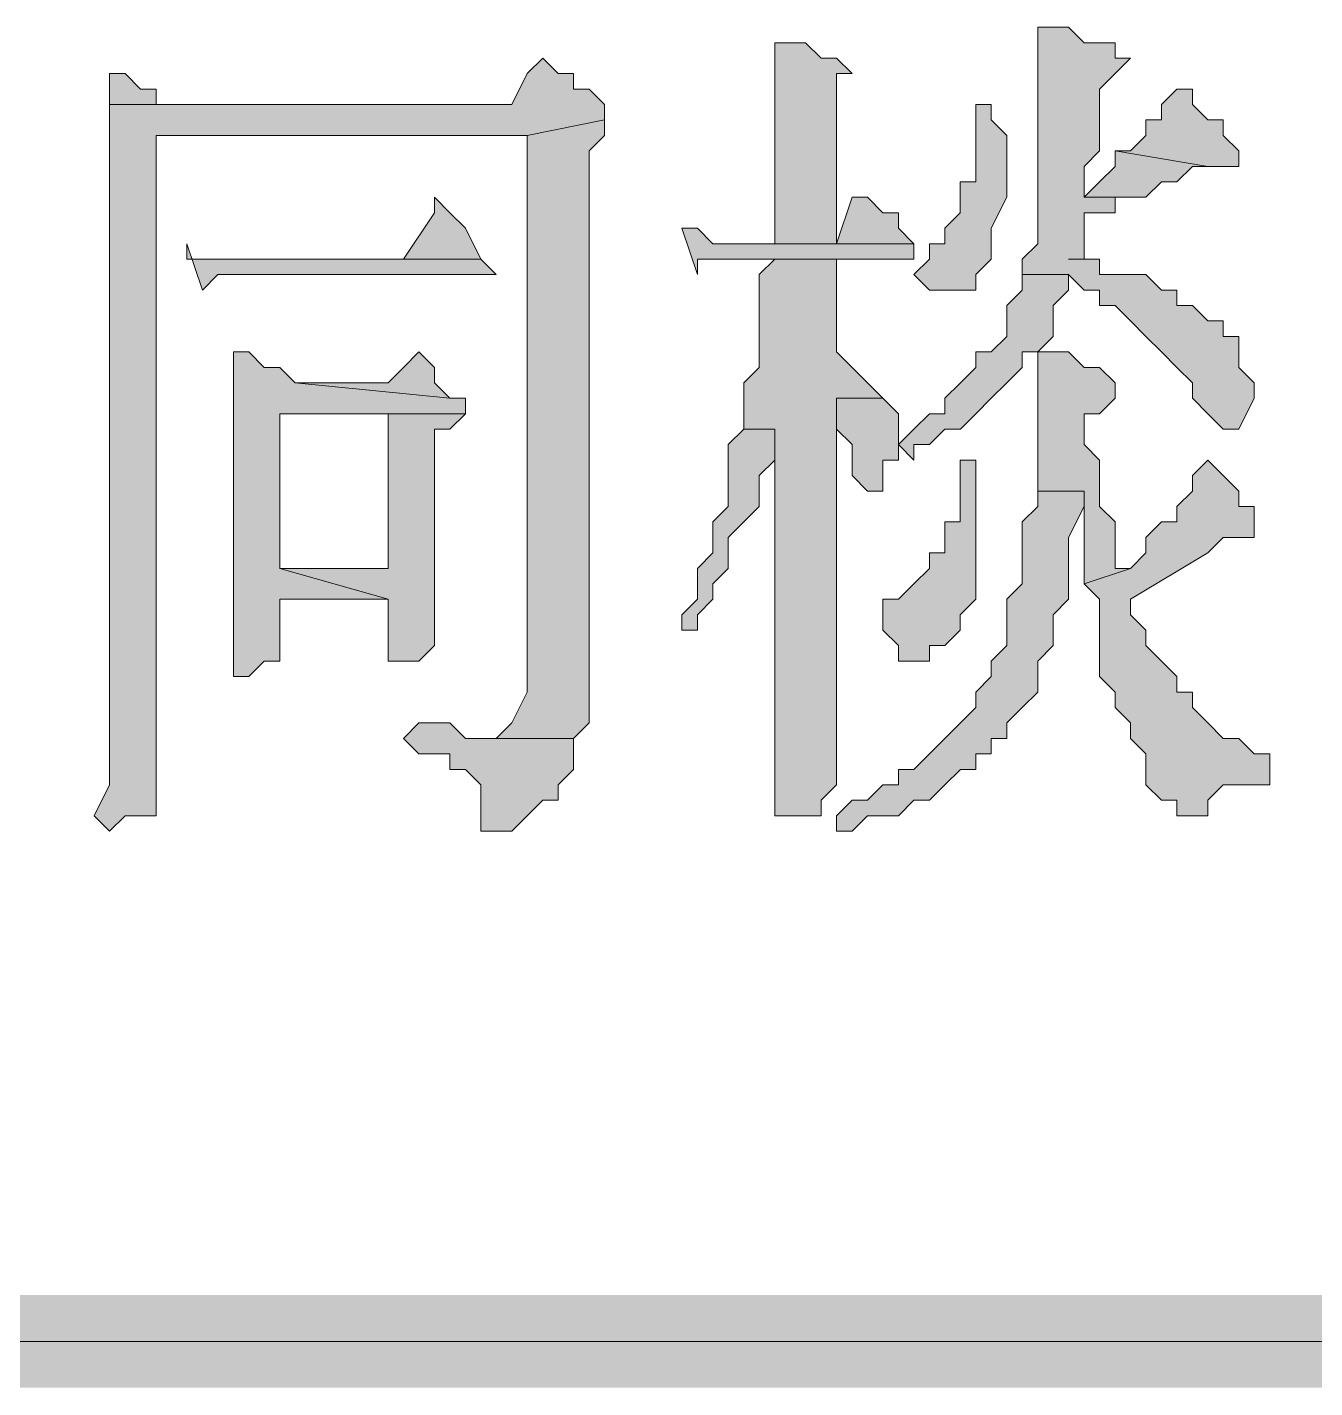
# Model space of a CAD drawing. Header units: millimetres. Extents: x 6 to 291, y 4 to 206.
# Drawn here: x 104.634 to 108.158, y 8.636 to 12.361 of the extents above; entities that cross this region are included whole.
import ezdxf

# ---------------------------------------------------------------- set-up
doc = ezdxf.new("R2010")
doc.units = ezdxf.units.MM
doc.layers.add('C00-00-00', color=7, linetype='Continuous')

msp = doc.modelspace()

# ---------------------------------------------------------------- hatches: boundary and pattern name
at = {"layer": 'C00-00-00'}
h = msp.add_hatch(color=256, dxfattribs=at)
h.dxf.hatch_style = 2
h.paths.add_polyline_path([(107.39967, 12.361342), (107.39967, 11.938008), (107.39967, 11.895675), (107.39967, 11.768675), (107.357337, 11.726342), (107.357337, 11.684008), (107.484337, 11.684008), (107.52667, 11.641675), (107.569003, 11.641675), (107.569003, 11.599342), (107.611337, 11.599342), (107.65367, 11.557008), (107.696003, 11.514675), (107.738337, 11.472342), (107.78067, 11.430008), (107.823003, 11.387675), (107.823003, 11.345342), (107.865337, 11.303008), (107.90767, 11.260675), (107.950003, 11.260675), (107.992337, 11.345342), (107.992337, 11.387675), (107.950003, 11.430008), (107.950003, 11.472342), (107.950003, 11.514675), (107.90767, 11.514675), (107.90767, 11.557008), (107.865337, 11.557008), (107.823003, 11.599342), (107.78067, 11.599342), (107.78067, 11.641675), (107.738337, 11.641675), (107.696003, 11.684008), (107.65367, 11.684008), (107.611337, 11.684008), (107.569003, 11.684008), (107.569003, 11.726342), (107.484337, 11.726342), (107.52667, 11.726342), (107.52667, 11.768675), (107.52667, 11.853342), (107.569003, 11.853342), (107.611337, 11.853342), (107.611337, 11.895675), (107.65367, 11.895675), (107.696003, 11.895675), (107.52667, 11.895675), (107.52667, 11.938008), (107.52667, 11.980342), (107.569003, 12.022675), (107.569003, 12.192008), (107.611337, 12.234342), (107.65367, 12.276675), (107.611337, 12.276675), (107.611337, 12.319008), (107.52667, 12.319008), (107.484337, 12.361342), (107.442003, 12.361342)])
h = msp.add_hatch(color=256, dxfattribs=at)
h.dxf.hatch_style = 2
h.paths.add_polyline_path([(107.39967, 12.361342), (107.39967, 11.938008), (107.39967, 11.895675), (107.39967, 11.768675), (107.357337, 11.726342), (107.357337, 11.684008), (107.484337, 11.684008), (107.52667, 11.641675), (107.569003, 11.641675), (107.569003, 11.599342), (107.611337, 11.599342), (107.65367, 11.557008), (107.696003, 11.514675), (107.738337, 11.472342), (107.78067, 11.430008), (107.823003, 11.387675), (107.823003, 11.345342), (107.865337, 11.303008), (107.90767, 11.260675), (107.950003, 11.260675), (107.992337, 11.345342), (107.992337, 11.387675), (107.950003, 11.430008), (107.950003, 11.472342), (107.950003, 11.514675), (107.90767, 11.514675), (107.90767, 11.557008), (107.865337, 11.557008), (107.823003, 11.599342), (107.78067, 11.599342), (107.78067, 11.641675), (107.738337, 11.641675), (107.696003, 11.684008), (107.65367, 11.684008), (107.611337, 11.684008), (107.569003, 11.684008), (107.569003, 11.726342), (107.484337, 11.726342), (107.52667, 11.726342), (107.52667, 11.768675), (107.52667, 11.853342), (107.569003, 11.853342), (107.611337, 11.853342), (107.611337, 11.895675), (107.65367, 11.895675), (107.696003, 11.895675), (107.52667, 11.895675), (107.52667, 11.938008), (107.52667, 11.980342), (107.569003, 12.022675), (107.569003, 12.192008), (107.611337, 12.234342), (107.65367, 12.276675), (107.611337, 12.276675), (107.611337, 12.319008), (107.52667, 12.319008), (107.484337, 12.361342), (107.442003, 12.361342)])
h = msp.add_hatch(color=256, dxfattribs=at)
h.dxf.hatch_style = 2
h.paths.add_polyline_path([(106.680003, 12.318999), (106.680003, 11.768666), (106.553003, 11.768666), (106.849337, 11.768666), (106.849337, 12.191999), (106.849337, 12.234333), (106.89167, 12.234333), (106.849337, 12.276666), (106.807003, 12.276666), (106.76467, 12.318999)])
h = msp.add_hatch(color=256, dxfattribs=at)
h.dxf.hatch_style = 2
h.paths.add_polyline_path([(106.680003, 12.318999), (106.680003, 11.768666), (106.553003, 11.768666), (106.849337, 11.768666), (106.849337, 12.191999), (106.849337, 12.234333), (106.89167, 12.234333), (106.849337, 12.276666), (106.807003, 12.276666), (106.76467, 12.318999)])
h = msp.add_hatch(color=256, dxfattribs=at)
h.dxf.hatch_style = 2
h.paths.add_polyline_path([(106.044997, 12.276673), (106.002663, 12.23434), (105.96033, 12.149673), (104.859663, 12.149673), (104.859663, 12.10734), (104.859663, 10.287006), (104.81733, 10.20234), (104.859663, 10.160006), (104.901997, 10.20234), (104.94433, 10.20234), (104.986663, 10.20234), (104.986663, 10.244673), (104.986663, 10.287006), (104.986663, 12.065006), (106.002663, 12.065006), (106.21433, 12.10734), (106.21433, 12.149673), (106.171997, 12.192006), (106.129663, 12.192006), (106.129663, 12.23434), (106.08733, 12.23434)])
h = msp.add_hatch(color=256, dxfattribs=at)
h.dxf.hatch_style = 2
h.paths.add_polyline_path([(106.044997, 12.276673), (106.002663, 12.23434), (105.96033, 12.149673), (104.859663, 12.149673), (104.859663, 12.10734), (104.859663, 10.287006), (104.81733, 10.20234), (104.859663, 10.160006), (104.901997, 10.20234), (104.94433, 10.20234), (104.986663, 10.20234), (104.986663, 10.244673), (104.986663, 10.287006), (104.986663, 12.065006), (106.002663, 12.065006), (106.21433, 12.10734), (106.21433, 12.149673), (106.171997, 12.192006), (106.129663, 12.192006), (106.129663, 12.23434), (106.08733, 12.23434)])
h = msp.add_hatch(color=256, dxfattribs=at)
h.dxf.hatch_style = 2
h.paths.add_polyline_path([(104.859669, 12.234331), (104.859669, 12.149664), (105.029002, 12.149664), (104.986669, 12.149664), (104.986669, 12.191997), (104.944335, 12.191997), (104.902002, 12.234331)])
h = msp.add_hatch(color=256, dxfattribs=at)
h.dxf.hatch_style = 2
h.paths.add_polyline_path([(104.859669, 12.234331), (104.859669, 12.149664), (105.029002, 12.149664), (104.986669, 12.149664), (104.986669, 12.191997), (104.944335, 12.191997), (104.902002, 12.234331)])
h = msp.add_hatch(color=256, dxfattribs=at)
h.dxf.hatch_style = 2
h.paths.add_polyline_path([(107.780663, 12.192004), (107.738329, 12.149671), (107.738329, 12.107338), (107.695996, 12.107338), (107.695996, 12.065004), (107.653663, 12.022671), (107.611329, 12.022671), (107.865329, 11.980338), (107.949996, 11.980338), (107.949996, 12.022671), (107.907663, 12.065004), (107.907663, 12.107338), (107.865329, 12.107338), (107.822996, 12.149671), (107.822996, 12.192004)])
h = msp.add_hatch(color=256, dxfattribs=at)
h.dxf.hatch_style = 2
h.paths.add_polyline_path([(107.780663, 12.192004), (107.738329, 12.149671), (107.738329, 12.107338), (107.695996, 12.107338), (107.695996, 12.065004), (107.653663, 12.022671), (107.611329, 12.022671), (107.865329, 11.980338), (107.949996, 11.980338), (107.949996, 12.022671), (107.907663, 12.065004), (107.907663, 12.107338), (107.865329, 12.107338), (107.822996, 12.149671), (107.822996, 12.192004)])
h = msp.add_hatch(color=256, dxfattribs=at)
h.dxf.hatch_style = 2
h.paths.add_polyline_path([(107.272667, 12.149662), (107.230334, 12.149662), (107.230334, 12.107329), (107.230334, 12.064995), (107.230334, 11.937995), (107.188001, 11.937995), (107.188001, 11.895662), (107.188001, 11.853329), (107.145667, 11.810995), (107.145667, 11.768662), (107.103334, 11.768662), (107.103334, 11.726329), (107.061001, 11.683995), (107.103334, 11.641662), (107.188001, 11.641662), (107.230334, 11.641662), (107.230334, 11.683995), (107.272667, 11.726329), (107.272667, 11.768662), (107.272667, 11.810995), (107.315001, 11.895662), (107.315001, 12.064995), (107.272667, 12.107329)])
h = msp.add_hatch(color=256, dxfattribs=at)
h.dxf.hatch_style = 2
h.paths.add_polyline_path([(107.272667, 12.149662), (107.230334, 12.149662), (107.230334, 12.107329), (107.230334, 12.064995), (107.230334, 11.937995), (107.188001, 11.937995), (107.188001, 11.895662), (107.188001, 11.853329), (107.145667, 11.810995), (107.145667, 11.768662), (107.103334, 11.768662), (107.103334, 11.726329), (107.061001, 11.683995), (107.103334, 11.641662), (107.188001, 11.641662), (107.230334, 11.641662), (107.230334, 11.683995), (107.272667, 11.726329), (107.272667, 11.768662), (107.272667, 11.810995), (107.315001, 11.895662), (107.315001, 12.064995), (107.272667, 12.107329)])
h = msp.add_hatch(color=256, dxfattribs=at)
h.dxf.hatch_style = 2
h.paths.add_polyline_path([(106.214334, 12.107336), (106.002667, 12.065002), (106.002667, 10.541002), (105.960334, 10.456336), (105.918001, 10.414002), (105.875667, 10.414002), (106.129667, 10.414002), (106.172001, 10.456336), (106.172001, 12.022669), (106.214334, 12.065002)])
h = msp.add_hatch(color=256, dxfattribs=at)
h.dxf.hatch_style = 2
h.paths.add_polyline_path([(106.214334, 12.107336), (106.002667, 12.065002), (106.002667, 10.541002), (105.960334, 10.456336), (105.918001, 10.414002), (105.875667, 10.414002), (106.129667, 10.414002), (106.172001, 10.456336), (106.172001, 12.022669), (106.214334, 12.065002)])
h = msp.add_hatch(color=256, dxfattribs=at)
h.dxf.hatch_style = 2
h.paths.add_polyline_path([(107.611334, 12.022667), (107.611334, 11.980334), (107.569, 11.938001), (107.526667, 11.895667), (107.696, 11.895667), (107.738334, 11.938001), (107.780667, 11.938001), (107.823, 11.980334), (107.865334, 11.980334)])
h = msp.add_hatch(color=256, dxfattribs=at)
h.dxf.hatch_style = 2
h.paths.add_polyline_path([(107.611334, 12.022667), (107.611334, 11.980334), (107.569, 11.938001), (107.526667, 11.895667), (107.696, 11.895667), (107.738334, 11.938001), (107.780667, 11.938001), (107.823, 11.980334), (107.865334, 11.980334)])
h = msp.add_hatch(color=256, dxfattribs=at)
h.dxf.hatch_style = 2
h.paths.add_polyline_path([(105.748665, 11.895672), (105.748665, 11.853339), (105.663998, 11.726339), (105.155998, 11.726339), (105.875665, 11.726339), (105.833331, 11.811006), (105.790998, 11.853339)])
h = msp.add_hatch(color=256, dxfattribs=at)
h.dxf.hatch_style = 2
h.paths.add_polyline_path([(105.748665, 11.895672), (105.748665, 11.853339), (105.663998, 11.726339), (105.155998, 11.726339), (105.875665, 11.726339), (105.833331, 11.811006), (105.790998, 11.853339)])
h = msp.add_hatch(color=256, dxfattribs=at)
h.dxf.hatch_style = 2
h.paths.add_polyline_path([(106.934001, 11.895672), (106.891668, 11.895672), (106.849334, 11.768672), (107.061001, 11.768672), (107.018668, 11.811006), (107.018668, 11.853339), (106.976334, 11.853339)])
h = msp.add_hatch(color=256, dxfattribs=at)
h.dxf.hatch_style = 2
h.paths.add_polyline_path([(106.934001, 11.895672), (106.891668, 11.895672), (106.849334, 11.768672), (107.061001, 11.768672), (107.018668, 11.811006), (107.018668, 11.853339), (106.976334, 11.853339)])
h = msp.add_hatch(color=256, dxfattribs=at)
h.dxf.hatch_style = 2
h.paths.add_polyline_path([(106.425997, 11.811004), (106.468331, 11.684004), (106.468331, 11.726337), (106.510664, 11.726337), (107.060997, 11.726337), (107.060997, 11.76867), (106.849331, 11.76867), (106.510664, 11.76867), (106.468331, 11.811004)])
h = msp.add_hatch(color=256, dxfattribs=at)
h.dxf.hatch_style = 2
h.paths.add_polyline_path([(106.425997, 11.811004), (106.468331, 11.684004), (106.468331, 11.726337), (106.510664, 11.726337), (107.060997, 11.726337), (107.060997, 11.76867), (106.849331, 11.76867), (106.510664, 11.76867), (106.468331, 11.811004)])
h = msp.add_hatch(color=256, dxfattribs=at)
h.dxf.hatch_style = 2
h.paths.add_polyline_path([(105.071332, 11.768661), (105.113665, 11.641661), (105.155999, 11.683995), (105.917999, 11.683995), (105.875665, 11.726328), (105.155999, 11.726328), (105.071332, 11.726328)])
h = msp.add_hatch(color=256, dxfattribs=at)
h.dxf.hatch_style = 2
h.paths.add_polyline_path([(105.071332, 11.768661), (105.113665, 11.641661), (105.155999, 11.683995), (105.917999, 11.683995), (105.875665, 11.726328), (105.155999, 11.726328), (105.071332, 11.726328)])
h = msp.add_hatch(color=256, dxfattribs=at)
h.dxf.hatch_style = 2
h.paths.add_polyline_path([(106.849332, 11.726335), (106.679999, 11.726335), (106.637666, 11.684002), (106.637666, 11.599335), (106.637666, 11.514669), (106.637666, 11.430002), (106.595332, 11.387669), (106.595332, 11.345335), (106.595332, 11.303002), (106.595332, 11.260669), (106.679999, 11.260669), (106.679999, 10.202335), (106.722332, 10.202335), (106.764666, 10.202335), (106.806999, 10.202335), (106.806999, 10.244669), (106.849332, 10.287002), (106.849332, 11.345335), (106.976332, 11.345335), (106.933999, 11.387669), (106.891666, 11.430002), (106.849332, 11.472335)])
h = msp.add_hatch(color=256, dxfattribs=at)
h.dxf.hatch_style = 2
h.paths.add_polyline_path([(106.849332, 11.726335), (106.679999, 11.726335), (106.637666, 11.684002), (106.637666, 11.599335), (106.637666, 11.514669), (106.637666, 11.430002), (106.595332, 11.387669), (106.595332, 11.345335), (106.595332, 11.303002), (106.595332, 11.260669), (106.679999, 11.260669), (106.679999, 10.202335), (106.722332, 10.202335), (106.764666, 10.202335), (106.806999, 10.202335), (106.806999, 10.244669), (106.849332, 10.287002), (106.849332, 11.345335), (106.976332, 11.345335), (106.933999, 11.387669), (106.891666, 11.430002), (106.849332, 11.472335)])
h = msp.add_hatch(color=256, dxfattribs=at)
h.dxf.hatch_style = 2
h.paths.add_polyline_path([(107.357336, 11.684009), (107.357336, 11.641675), (107.315003, 11.599342), (107.315003, 11.557009), (107.315003, 11.514675), (107.272669, 11.472342), (107.230336, 11.472342), (107.230336, 11.430009), (107.188003, 11.387675), (107.145669, 11.345342), (107.145669, 11.303009), (107.103336, 11.303009), (107.061003, 11.260675), (107.018669, 11.218342), (107.061003, 11.176009), (107.061003, 11.218342), (107.103336, 11.218342), (107.145669, 11.260675), (107.188003, 11.260675), (107.230336, 11.303009), (107.272669, 11.345342), (107.315003, 11.387675), (107.357336, 11.430009), (107.357336, 11.472342), (107.399669, 11.472342), (107.442003, 11.514675), (107.442003, 11.557009), (107.442003, 11.599342), (107.484336, 11.641675), (107.484336, 11.684009)])
h = msp.add_hatch(color=256, dxfattribs=at)
h.dxf.hatch_style = 2
h.paths.add_polyline_path([(107.357336, 11.684009), (107.357336, 11.641675), (107.315003, 11.599342), (107.315003, 11.557009), (107.315003, 11.514675), (107.272669, 11.472342), (107.230336, 11.472342), (107.230336, 11.430009), (107.188003, 11.387675), (107.145669, 11.345342), (107.145669, 11.303009), (107.103336, 11.303009), (107.061003, 11.260675), (107.018669, 11.218342), (107.061003, 11.176009), (107.061003, 11.218342), (107.103336, 11.218342), (107.145669, 11.260675), (107.188003, 11.260675), (107.230336, 11.303009), (107.272669, 11.345342), (107.315003, 11.387675), (107.357336, 11.430009), (107.357336, 11.472342), (107.399669, 11.472342), (107.442003, 11.514675), (107.442003, 11.557009), (107.442003, 11.599342), (107.484336, 11.641675), (107.484336, 11.684009)])
h = msp.add_hatch(color=256, dxfattribs=at)
h.dxf.hatch_style = 2
h.paths.add_polyline_path([(105.198335, 11.472329), (105.198335, 10.583329), (105.240668, 10.583329), (105.283002, 10.625663), (105.325335, 10.625663), (105.325335, 10.667996), (105.325335, 10.794996), (105.621668, 10.794996), (105.325335, 10.879663), (105.325335, 11.302996), (105.621668, 11.302996), (105.833335, 11.302996), (105.833335, 11.345329), (105.791002, 11.345329), (105.367668, 11.387663), (105.325335, 11.429996), (105.283002, 11.429996), (105.240668, 11.472329)])
h = msp.add_hatch(color=256, dxfattribs=at)
h.dxf.hatch_style = 2
h.paths.add_polyline_path([(105.198335, 11.472329), (105.198335, 10.583329), (105.240668, 10.583329), (105.283002, 10.625663), (105.325335, 10.625663), (105.325335, 10.667996), (105.325335, 10.794996), (105.621668, 10.794996), (105.325335, 10.879663), (105.325335, 11.302996), (105.621668, 11.302996), (105.833335, 11.302996), (105.833335, 11.345329), (105.791002, 11.345329), (105.367668, 11.387663), (105.325335, 11.429996), (105.283002, 11.429996), (105.240668, 11.472329)])
h = msp.add_hatch(color=256, dxfattribs=at)
h.dxf.hatch_style = 2
h.paths.add_polyline_path([(105.70633, 11.472329), (105.663997, 11.429996), (105.621664, 11.387663), (105.367664, 11.387663), (105.790997, 11.345329), (105.748664, 11.387663), (105.748664, 11.429996)])
h = msp.add_hatch(color=256, dxfattribs=at)
h.dxf.hatch_style = 2
h.paths.add_polyline_path([(105.70633, 11.472329), (105.663997, 11.429996), (105.621664, 11.387663), (105.367664, 11.387663), (105.790997, 11.345329), (105.748664, 11.387663), (105.748664, 11.429996)])
h = msp.add_hatch(color=256, dxfattribs=at)
h.dxf.hatch_style = 2
h.paths.add_polyline_path([(107.39967, 11.472329), (107.39967, 11.302996), (107.39967, 11.260663), (107.39967, 11.091329), (107.52667, 11.091329), (107.52667, 11.006663), (107.52667, 10.921996), (107.52667, 10.837329), (107.65367, 10.879663), (107.611337, 10.879663), (107.611337, 10.921996), (107.611337, 10.964329), (107.611337, 11.006663), (107.569003, 11.048996), (107.569003, 11.091329), (107.569003, 11.133663), (107.569003, 11.175996), (107.52667, 11.218329), (107.52667, 11.302996), (107.569003, 11.302996), (107.611337, 11.345329), (107.611337, 11.387663), (107.569003, 11.429996), (107.52667, 11.429996), (107.484337, 11.472329), (107.442003, 11.472329)])
h = msp.add_hatch(color=256, dxfattribs=at)
h.dxf.hatch_style = 2
h.paths.add_polyline_path([(107.39967, 11.472329), (107.39967, 11.302996), (107.39967, 11.260663), (107.39967, 11.091329), (107.52667, 11.091329), (107.52667, 11.006663), (107.52667, 10.921996), (107.52667, 10.837329), (107.65367, 10.879663), (107.611337, 10.879663), (107.611337, 10.921996), (107.611337, 10.964329), (107.611337, 11.006663), (107.569003, 11.048996), (107.569003, 11.091329), (107.569003, 11.133663), (107.569003, 11.175996), (107.52667, 11.218329), (107.52667, 11.302996), (107.569003, 11.302996), (107.611337, 11.345329), (107.611337, 11.387663), (107.569003, 11.429996), (107.52667, 11.429996), (107.484337, 11.472329), (107.442003, 11.472329)])
h = msp.add_hatch(color=256, dxfattribs=at)
h.dxf.hatch_style = 2
h.paths.add_polyline_path([(106.976335, 11.345334), (106.849335, 11.345334), (106.849335, 11.303001), (106.849335, 11.260668), (106.891669, 11.218334), (106.891669, 11.176001), (106.891669, 11.133668), (106.934002, 11.091334), (106.976335, 11.091334), (106.976335, 11.133668), (106.976335, 11.176001), (107.018669, 11.176001), (107.018669, 11.303001)])
h = msp.add_hatch(color=256, dxfattribs=at)
h.dxf.hatch_style = 2
h.paths.add_polyline_path([(106.976335, 11.345334), (106.849335, 11.345334), (106.849335, 11.303001), (106.849335, 11.260668), (106.891669, 11.218334), (106.891669, 11.176001), (106.891669, 11.133668), (106.934002, 11.091334), (106.976335, 11.091334), (106.976335, 11.133668), (106.976335, 11.176001), (107.018669, 11.176001), (107.018669, 11.303001)])
h = msp.add_hatch(color=256, dxfattribs=at)
h.dxf.hatch_style = 2
h.paths.add_polyline_path([(105.833333, 11.303008), (105.621667, 11.303008), (105.621667, 10.879675), (105.325333, 10.879675), (105.621667, 10.795008), (105.621667, 10.625675), (105.664, 10.625675), (105.706333, 10.625675), (105.748667, 10.668008), (105.748667, 11.260675), (105.791, 11.260675)])
h = msp.add_hatch(color=256, dxfattribs=at)
h.dxf.hatch_style = 2
h.paths.add_polyline_path([(105.833333, 11.303008), (105.621667, 11.303008), (105.621667, 10.879675), (105.325333, 10.879675), (105.621667, 10.795008), (105.621667, 10.625675), (105.664, 10.625675), (105.706333, 10.625675), (105.748667, 10.668008), (105.748667, 11.260675), (105.791, 11.260675)])
h = msp.add_hatch(color=256, dxfattribs=at)
h.dxf.hatch_style = 2
h.paths.add_polyline_path([(106.595335, 11.260666), (106.553001, 11.218333), (106.553001, 11.175999), (106.553001, 11.133666), (106.553001, 11.091333), (106.553001, 11.048999), (106.510668, 11.006666), (106.510668, 10.964333), (106.510668, 10.921999), (106.468335, 10.879666), (106.468335, 10.837333), (106.468335, 10.794999), (106.426001, 10.752666), (106.426001, 10.710333), (106.468335, 10.710333), (106.468335, 10.752666), (106.510668, 10.794999), (106.510668, 10.837333), (106.553001, 10.879666), (106.553001, 10.921999), (106.553001, 10.964333), (106.595335, 11.006666), (106.637668, 11.048999), (106.637668, 11.091333), (106.637668, 11.133666), (106.680001, 11.175999), (106.680001, 11.218333), (106.680001, 11.260666)])
h = msp.add_hatch(color=256, dxfattribs=at)
h.dxf.hatch_style = 2
h.paths.add_polyline_path([(106.595335, 11.260666), (106.553001, 11.218333), (106.553001, 11.175999), (106.553001, 11.133666), (106.553001, 11.091333), (106.553001, 11.048999), (106.510668, 11.006666), (106.510668, 10.964333), (106.510668, 10.921999), (106.468335, 10.879666), (106.468335, 10.837333), (106.468335, 10.794999), (106.426001, 10.752666), (106.426001, 10.710333), (106.468335, 10.710333), (106.468335, 10.752666), (106.510668, 10.794999), (106.510668, 10.837333), (106.553001, 10.879666), (106.553001, 10.921999), (106.553001, 10.964333), (106.595335, 11.006666), (106.637668, 11.048999), (106.637668, 11.091333), (106.637668, 11.133666), (106.680001, 11.175999), (106.680001, 11.218333), (106.680001, 11.260666)])
h = msp.add_hatch(color=256, dxfattribs=at)
h.dxf.hatch_style = 2
h.paths.add_polyline_path([(107.187999, 11.175997), (107.187999, 11.133664), (107.187999, 11.006664), (107.145665, 11.006664), (107.145665, 10.964331), (107.145665, 10.921997), (107.103332, 10.921997), (107.103332, 10.879664), (107.060999, 10.837331), (107.018665, 10.794997), (106.976332, 10.794997), (106.976332, 10.752664), (106.976332, 10.710331), (107.018665, 10.667997), (107.018665, 10.625664), (107.103332, 10.625664), (107.103332, 10.667997), (107.145665, 10.667997), (107.187999, 10.710331), (107.187999, 10.752664), (107.230332, 10.794997), (107.230332, 10.879664), (107.230332, 10.921997), (107.230332, 11.175997)])
h = msp.add_hatch(color=256, dxfattribs=at)
h.dxf.hatch_style = 2
h.paths.add_polyline_path([(107.187999, 11.175997), (107.187999, 11.133664), (107.187999, 11.006664), (107.145665, 11.006664), (107.145665, 10.964331), (107.145665, 10.921997), (107.103332, 10.921997), (107.103332, 10.879664), (107.060999, 10.837331), (107.018665, 10.794997), (106.976332, 10.794997), (106.976332, 10.752664), (106.976332, 10.710331), (107.018665, 10.667997), (107.018665, 10.625664), (107.103332, 10.625664), (107.103332, 10.667997), (107.145665, 10.667997), (107.187999, 10.710331), (107.187999, 10.752664), (107.230332, 10.794997), (107.230332, 10.879664), (107.230332, 10.921997), (107.230332, 11.175997)])
h = msp.add_hatch(color=256, dxfattribs=at)
h.dxf.hatch_style = 2
h.paths.add_polyline_path([(107.865331, 11.175997), (107.822998, 11.133664), (107.822998, 11.091331), (107.780665, 11.048997), (107.780665, 11.006664), (107.738331, 11.006664), (107.695998, 10.964331), (107.695998, 10.921997), (107.653665, 10.879664), (107.526665, 10.837331), (107.568998, 10.794997), (107.568998, 10.710331), (107.568998, 10.667997), (107.568998, 10.583331), (107.611331, 10.540997), (107.611331, 10.498664), (107.653665, 10.456331), (107.653665, 10.413997), (107.695998, 10.371664), (107.695998, 10.286997), (107.738331, 10.244664), (107.780665, 10.244664), (107.780665, 10.202331), (107.822998, 10.202331), (107.865331, 10.202331), (107.865331, 10.244664), (107.907665, 10.286997), (107.949998, 10.286997), (107.992331, 10.286997), (108.034665, 10.286997), (108.034665, 10.329331), (108.034665, 10.371664), (107.992331, 10.371664), (107.949998, 10.413997), (107.907665, 10.413997), (107.865331, 10.456331), (107.822998, 10.498664), (107.822998, 10.540997), (107.780665, 10.540997), (107.780665, 10.583331), (107.738331, 10.625664), (107.695998, 10.667997), (107.695998, 10.710331), (107.653665, 10.752664), (107.653665, 10.794997), (107.865331, 10.921997), (107.907665, 10.964331), (107.949998, 10.964331), (107.992331, 10.964331), (107.992331, 11.006664), (107.992331, 11.048997), (107.949998, 11.048997), (107.949998, 11.091331), (107.907665, 11.133664)])
h = msp.add_hatch(color=256, dxfattribs=at)
h.dxf.hatch_style = 2
h.paths.add_polyline_path([(107.865331, 11.175997), (107.822998, 11.133664), (107.822998, 11.091331), (107.780665, 11.048997), (107.780665, 11.006664), (107.738331, 11.006664), (107.695998, 10.964331), (107.695998, 10.921997), (107.653665, 10.879664), (107.526665, 10.837331), (107.568998, 10.794997), (107.568998, 10.710331), (107.568998, 10.667997), (107.568998, 10.583331), (107.611331, 10.540997), (107.611331, 10.498664), (107.653665, 10.456331), (107.653665, 10.413997), (107.695998, 10.371664), (107.695998, 10.286997), (107.738331, 10.244664), (107.780665, 10.244664), (107.780665, 10.202331), (107.822998, 10.202331), (107.865331, 10.202331), (107.865331, 10.244664), (107.907665, 10.286997), (107.949998, 10.286997), (107.992331, 10.286997), (108.034665, 10.286997), (108.034665, 10.329331), (108.034665, 10.371664), (107.992331, 10.371664), (107.949998, 10.413997), (107.907665, 10.413997), (107.865331, 10.456331), (107.822998, 10.498664), (107.822998, 10.540997), (107.780665, 10.540997), (107.780665, 10.583331), (107.738331, 10.625664), (107.695998, 10.667997), (107.695998, 10.710331), (107.653665, 10.752664), (107.653665, 10.794997), (107.865331, 10.921997), (107.907665, 10.964331), (107.949998, 10.964331), (107.992331, 10.964331), (107.992331, 11.006664), (107.992331, 11.048997), (107.949998, 11.048997), (107.949998, 11.091331), (107.907665, 11.133664)])
h = msp.add_hatch(color=256, dxfattribs=at)
h.dxf.hatch_style = 2
h.paths.add_polyline_path([(107.39967, 11.091329), (107.39967, 11.048995), (107.357337, 11.006662), (107.357337, 10.921995), (107.357337, 10.879662), (107.357337, 10.837329), (107.315003, 10.794995), (107.315003, 10.710329), (107.315003, 10.667995), (107.27267, 10.625662), (107.27267, 10.583329), (107.230337, 10.540995), (107.230337, 10.498662), (107.188003, 10.456329), (107.14567, 10.413995), (107.103337, 10.371662), (107.061003, 10.329329), (107.01867, 10.329329), (107.01867, 10.286995), (106.976337, 10.286995), (106.934003, 10.244662), (106.89167, 10.244662), (106.849337, 10.202329), (106.849337, 10.159995), (106.89167, 10.159995), (106.934003, 10.202329), (106.976337, 10.202329), (107.01867, 10.202329), (107.061003, 10.244662), (107.103337, 10.244662), (107.14567, 10.286995), (107.188003, 10.329329), (107.230337, 10.329329), (107.230337, 10.371662), (107.27267, 10.371662), (107.27267, 10.413995), (107.315003, 10.413995), (107.315003, 10.456329), (107.357337, 10.498662), (107.39967, 10.540995), (107.39967, 10.583329), (107.39967, 10.625662), (107.442003, 10.667995), (107.442003, 10.710329), (107.442003, 10.752662), (107.484337, 10.794995), (107.484337, 10.837329), (107.484337, 10.879662), (107.484337, 10.964329), (107.52667, 11.048995), (107.52667, 11.091329)])
h = msp.add_hatch(color=256, dxfattribs=at)
h.dxf.hatch_style = 2
h.paths.add_polyline_path([(107.39967, 11.091329), (107.39967, 11.048995), (107.357337, 11.006662), (107.357337, 10.921995), (107.357337, 10.879662), (107.357337, 10.837329), (107.315003, 10.794995), (107.315003, 10.710329), (107.315003, 10.667995), (107.27267, 10.625662), (107.27267, 10.583329), (107.230337, 10.540995), (107.230337, 10.498662), (107.188003, 10.456329), (107.14567, 10.413995), (107.103337, 10.371662), (107.061003, 10.329329), (107.01867, 10.329329), (107.01867, 10.286995), (106.976337, 10.286995), (106.934003, 10.244662), (106.89167, 10.244662), (106.849337, 10.202329), (106.849337, 10.159995), (106.89167, 10.159995), (106.934003, 10.202329), (106.976337, 10.202329), (107.01867, 10.202329), (107.061003, 10.244662), (107.103337, 10.244662), (107.14567, 10.286995), (107.188003, 10.329329), (107.230337, 10.329329), (107.230337, 10.371662), (107.27267, 10.371662), (107.27267, 10.413995), (107.315003, 10.413995), (107.315003, 10.456329), (107.357337, 10.498662), (107.39967, 10.540995), (107.39967, 10.583329), (107.39967, 10.625662), (107.442003, 10.667995), (107.442003, 10.710329), (107.442003, 10.752662), (107.484337, 10.794995), (107.484337, 10.837329), (107.484337, 10.879662), (107.484337, 10.964329), (107.52667, 11.048995), (107.52667, 11.091329)])
h = msp.add_hatch(color=256, dxfattribs=at)
h.dxf.hatch_style = 2
h.paths.add_polyline_path([(107.992334, 10.964334), (107.95, 10.964334)])
h = msp.add_hatch(color=256, dxfattribs=at)
h.dxf.hatch_style = 2
h.paths.add_polyline_path([(107.992334, 10.964334), (107.95, 10.964334)])
h = msp.add_hatch(color=256, dxfattribs=at)
h.dxf.hatch_style = 2
h.paths.add_polyline_path([(105.70633, 10.456338), (105.663997, 10.414005), (105.70633, 10.371672), (105.748664, 10.371672), (105.790997, 10.371672), (105.790997, 10.329338), (105.83333, 10.329338), (105.875664, 10.287005), (105.875664, 10.244672), (105.875664, 10.160005), (105.917997, 10.160005), (105.96033, 10.160005), (106.002664, 10.202338), (106.044997, 10.244672), (106.08733, 10.244672), (106.08733, 10.287005), (106.129664, 10.329338), (106.129664, 10.414005), (105.875664, 10.414005), (105.83333, 10.414005), (105.790997, 10.456338), (105.748664, 10.456338)])
h = msp.add_hatch(color=256, dxfattribs=at)
h.dxf.hatch_style = 2
h.paths.add_polyline_path([(105.70633, 10.456338), (105.663997, 10.414005), (105.70633, 10.371672), (105.748664, 10.371672), (105.790997, 10.371672), (105.790997, 10.329338), (105.83333, 10.329338), (105.875664, 10.287005), (105.875664, 10.244672), (105.875664, 10.160005), (105.917997, 10.160005), (105.96033, 10.160005), (106.002664, 10.202338), (106.044997, 10.244672), (106.08733, 10.244672), (106.08733, 10.287005), (106.129664, 10.329338), (106.129664, 10.414005), (105.875664, 10.414005), (105.83333, 10.414005), (105.790997, 10.456338), (105.748664, 10.456338)])
h = msp.add_hatch(color=256, dxfattribs=at)
h.dxf.hatch_style = 2
h.paths.add_polyline_path([(286.469659, 8.636004), (286.173327, 8.89001), (17.653, 8.636004)])
h = msp.add_hatch(color=256, dxfattribs=at)
h.dxf.hatch_style = 2
h.paths.add_polyline_path([(286.173327, 8.89001), (17.653, 8.636004), (17.907, 8.89001)])
h = msp.add_hatch(color=256, dxfattribs=at)
h.dxf.hatch_style = 2
h.paths.add_polyline_path([(101.388337, 8.847667), (101.388337, 8.67833), (286.342664, 8.847667)])
h = msp.add_hatch(color=256, dxfattribs=at)
h.dxf.hatch_style = 2
h.paths.add_polyline_path([(101.388337, 8.67833), (286.342664, 8.847667), (286.342664, 8.67833)])

# ---------------------------------------------------------------- linework, layer by layer
at = {"layer": 'C00-00-00', "lineweight": 13}
for points in [[(107.39967, 12.361342), (107.39967, 11.938008), (107.39967, 11.895675), (107.39967, 11.768675), (107.357337, 11.726342), (107.357337, 11.684008), (107.484337, 11.684008), (107.52667, 11.641675), (107.569003, 11.641675), (107.569003, 11.599342), (107.611337, 11.599342), (107.65367, 11.557008), (107.696003, 11.514675), (107.738337, 11.472342), (107.78067, 11.430008), (107.823003, 11.387675), (107.823003, 11.345342), (107.865337, 11.303008), (107.90767, 11.260675), (107.950003, 11.260675), (107.992337, 11.345342), (107.992337, 11.387675), (107.950003, 11.430008), (107.950003, 11.472342), (107.950003, 11.514675), (107.90767, 11.514675), (107.90767, 11.557008), (107.865337, 11.557008), (107.823003, 11.599342), (107.78067, 11.599342), (107.78067, 11.641675), (107.738337, 11.641675), (107.696003, 11.684008), (107.65367, 11.684008), (107.611337, 11.684008), (107.569003, 11.684008), (107.569003, 11.726342), (107.484337, 11.726342), (107.52667, 11.726342), (107.52667, 11.768675), (107.52667, 11.853342), (107.569003, 11.853342), (107.611337, 11.853342), (107.611337, 11.895675), (107.65367, 11.895675), (107.696003, 11.895675), (107.52667, 11.895675), (107.52667, 11.938008), (107.52667, 11.980342), (107.569003, 12.022675), (107.569003, 12.192008), (107.611337, 12.234342), (107.65367, 12.276675), (107.611337, 12.276675), (107.611337, 12.319008), (107.52667, 12.319008), (107.484337, 12.361342), (107.442003, 12.361342)], [(107.39967, 12.361342), (107.39967, 11.938008), (107.39967, 11.895675), (107.39967, 11.768675), (107.357337, 11.726342), (107.357337, 11.684008), (107.484337, 11.684008), (107.52667, 11.641675), (107.569003, 11.641675), (107.569003, 11.599342), (107.611337, 11.599342), (107.65367, 11.557008), (107.696003, 11.514675), (107.738337, 11.472342), (107.78067, 11.430008), (107.823003, 11.387675), (107.823003, 11.345342), (107.865337, 11.303008), (107.90767, 11.260675), (107.950003, 11.260675), (107.992337, 11.345342), (107.992337, 11.387675), (107.950003, 11.430008), (107.950003, 11.472342), (107.950003, 11.514675), (107.90767, 11.514675), (107.90767, 11.557008), (107.865337, 11.557008), (107.823003, 11.599342), (107.78067, 11.599342), (107.78067, 11.641675), (107.738337, 11.641675), (107.696003, 11.684008), (107.65367, 11.684008), (107.611337, 11.684008), (107.569003, 11.684008), (107.569003, 11.726342), (107.484337, 11.726342), (107.52667, 11.726342), (107.52667, 11.768675), (107.52667, 11.853342), (107.569003, 11.853342), (107.611337, 11.853342), (107.611337, 11.895675), (107.65367, 11.895675), (107.696003, 11.895675), (107.52667, 11.895675), (107.52667, 11.938008), (107.52667, 11.980342), (107.569003, 12.022675), (107.569003, 12.192008), (107.611337, 12.234342), (107.65367, 12.276675), (107.611337, 12.276675), (107.611337, 12.319008), (107.52667, 12.319008), (107.484337, 12.361342), (107.442003, 12.361342)], [(106.680003, 12.318999), (106.680003, 11.768666), (106.553003, 11.768666), (106.849337, 11.768666), (106.849337, 12.191999), (106.849337, 12.234333), (106.89167, 12.234333), (106.849337, 12.276666), (106.807003, 12.276666), (106.76467, 12.318999)], [(106.680003, 12.318999), (106.680003, 11.768666), (106.553003, 11.768666), (106.849337, 11.768666), (106.849337, 12.191999), (106.849337, 12.234333), (106.89167, 12.234333), (106.849337, 12.276666), (106.807003, 12.276666), (106.76467, 12.318999)], [(106.044997, 12.276673), (106.002663, 12.23434), (105.96033, 12.149673), (104.859663, 12.149673), (104.859663, 12.10734), (104.859663, 10.287006), (104.81733, 10.20234), (104.859663, 10.160006), (104.901997, 10.20234), (104.94433, 10.20234), (104.986663, 10.20234), (104.986663, 10.244673), (104.986663, 10.287006), (104.986663, 12.065006), (106.002663, 12.065006), (106.21433, 12.10734), (106.21433, 12.149673), (106.171997, 12.192006), (106.129663, 12.192006), (106.129663, 12.23434), (106.08733, 12.23434)], [(106.044997, 12.276673), (106.002663, 12.23434), (105.96033, 12.149673), (104.859663, 12.149673), (104.859663, 12.10734), (104.859663, 10.287006), (104.81733, 10.20234), (104.859663, 10.160006), (104.901997, 10.20234), (104.94433, 10.20234), (104.986663, 10.20234), (104.986663, 10.244673), (104.986663, 10.287006), (104.986663, 12.065006), (106.002663, 12.065006), (106.21433, 12.10734), (106.21433, 12.149673), (106.171997, 12.192006), (106.129663, 12.192006), (106.129663, 12.23434), (106.08733, 12.23434)], [(104.859669, 12.234331), (104.859669, 12.149664), (105.029002, 12.149664), (104.986669, 12.149664), (104.986669, 12.191997), (104.944335, 12.191997), (104.902002, 12.234331)], [(104.859669, 12.234331), (104.859669, 12.149664), (105.029002, 12.149664), (104.986669, 12.149664), (104.986669, 12.191997), (104.944335, 12.191997), (104.902002, 12.234331)], [(107.780663, 12.192004), (107.738329, 12.149671), (107.738329, 12.107338), (107.695996, 12.107338), (107.695996, 12.065004), (107.653663, 12.022671), (107.611329, 12.022671), (107.865329, 11.980338), (107.949996, 11.980338), (107.949996, 12.022671), (107.907663, 12.065004), (107.907663, 12.107338), (107.865329, 12.107338), (107.822996, 12.149671), (107.822996, 12.192004)], [(107.780663, 12.192004), (107.738329, 12.149671), (107.738329, 12.107338), (107.695996, 12.107338), (107.695996, 12.065004), (107.653663, 12.022671), (107.611329, 12.022671), (107.865329, 11.980338), (107.949996, 11.980338), (107.949996, 12.022671), (107.907663, 12.065004), (107.907663, 12.107338), (107.865329, 12.107338), (107.822996, 12.149671), (107.822996, 12.192004)], [(107.272667, 12.149662), (107.230334, 12.149662), (107.230334, 12.107329), (107.230334, 12.064995), (107.230334, 11.937995), (107.188001, 11.937995), (107.188001, 11.895662), (107.188001, 11.853329), (107.145667, 11.810995), (107.145667, 11.768662), (107.103334, 11.768662), (107.103334, 11.726329), (107.061001, 11.683995), (107.103334, 11.641662), (107.188001, 11.641662), (107.230334, 11.641662), (107.230334, 11.683995), (107.272667, 11.726329), (107.272667, 11.768662), (107.272667, 11.810995), (107.315001, 11.895662), (107.315001, 12.064995), (107.272667, 12.107329)], [(107.272667, 12.149662), (107.230334, 12.149662), (107.230334, 12.107329), (107.230334, 12.064995), (107.230334, 11.937995), (107.188001, 11.937995), (107.188001, 11.895662), (107.188001, 11.853329), (107.145667, 11.810995), (107.145667, 11.768662), (107.103334, 11.768662), (107.103334, 11.726329), (107.061001, 11.683995), (107.103334, 11.641662), (107.188001, 11.641662), (107.230334, 11.641662), (107.230334, 11.683995), (107.272667, 11.726329), (107.272667, 11.768662), (107.272667, 11.810995), (107.315001, 11.895662), (107.315001, 12.064995), (107.272667, 12.107329)], [(106.214334, 12.107336), (106.002667, 12.065002), (106.002667, 10.541002), (105.960334, 10.456336), (105.918001, 10.414002), (105.875667, 10.414002), (106.129667, 10.414002), (106.172001, 10.456336), (106.172001, 12.022669), (106.214334, 12.065002)], [(106.214334, 12.107336), (106.002667, 12.065002), (106.002667, 10.541002), (105.960334, 10.456336), (105.918001, 10.414002), (105.875667, 10.414002), (106.129667, 10.414002), (106.172001, 10.456336), (106.172001, 12.022669), (106.214334, 12.065002)], [(107.611334, 12.022667), (107.611334, 11.980334), (107.569, 11.938001), (107.526667, 11.895667), (107.696, 11.895667), (107.738334, 11.938001), (107.780667, 11.938001), (107.823, 11.980334), (107.865334, 11.980334)], [(107.611334, 12.022667), (107.611334, 11.980334), (107.569, 11.938001), (107.526667, 11.895667), (107.696, 11.895667), (107.738334, 11.938001), (107.780667, 11.938001), (107.823, 11.980334), (107.865334, 11.980334)], [(105.748665, 11.895672), (105.748665, 11.853339), (105.663998, 11.726339), (105.155998, 11.726339), (105.875665, 11.726339), (105.833331, 11.811006), (105.790998, 11.853339)], [(105.748665, 11.895672), (105.748665, 11.853339), (105.663998, 11.726339), (105.155998, 11.726339), (105.875665, 11.726339), (105.833331, 11.811006), (105.790998, 11.853339)], [(106.934001, 11.895672), (106.891668, 11.895672), (106.849334, 11.768672), (107.061001, 11.768672), (107.018668, 11.811006), (107.018668, 11.853339), (106.976334, 11.853339)], [(106.934001, 11.895672), (106.891668, 11.895672), (106.849334, 11.768672), (107.061001, 11.768672), (107.018668, 11.811006), (107.018668, 11.853339), (106.976334, 11.853339)], [(106.425997, 11.811004), (106.468331, 11.684004), (106.468331, 11.726337), (106.510664, 11.726337), (107.060997, 11.726337), (107.060997, 11.76867), (106.849331, 11.76867), (106.510664, 11.76867), (106.468331, 11.811004)], [(106.425997, 11.811004), (106.468331, 11.684004), (106.468331, 11.726337), (106.510664, 11.726337), (107.060997, 11.726337), (107.060997, 11.76867), (106.849331, 11.76867), (106.510664, 11.76867), (106.468331, 11.811004)], [(105.071332, 11.768661), (105.113665, 11.641661), (105.155999, 11.683995), (105.917999, 11.683995), (105.875665, 11.726328), (105.155999, 11.726328), (105.071332, 11.726328)], [(105.071332, 11.768661), (105.113665, 11.641661), (105.155999, 11.683995), (105.917999, 11.683995), (105.875665, 11.726328), (105.155999, 11.726328), (105.071332, 11.726328)], [(106.849332, 11.726335), (106.679999, 11.726335), (106.637666, 11.684002), (106.637666, 11.599335), (106.637666, 11.514669), (106.637666, 11.430002), (106.595332, 11.387669), (106.595332, 11.345335), (106.595332, 11.303002), (106.595332, 11.260669), (106.679999, 11.260669), (106.679999, 10.202335), (106.722332, 10.202335), (106.764666, 10.202335), (106.806999, 10.202335), (106.806999, 10.244669), (106.849332, 10.287002), (106.849332, 11.345335), (106.976332, 11.345335), (106.933999, 11.387669), (106.891666, 11.430002), (106.849332, 11.472335)], [(106.849332, 11.726335), (106.679999, 11.726335), (106.637666, 11.684002), (106.637666, 11.599335), (106.637666, 11.514669), (106.637666, 11.430002), (106.595332, 11.387669), (106.595332, 11.345335), (106.595332, 11.303002), (106.595332, 11.260669), (106.679999, 11.260669), (106.679999, 10.202335), (106.722332, 10.202335), (106.764666, 10.202335), (106.806999, 10.202335), (106.806999, 10.244669), (106.849332, 10.287002), (106.849332, 11.345335), (106.976332, 11.345335), (106.933999, 11.387669), (106.891666, 11.430002), (106.849332, 11.472335)], [(107.357336, 11.684009), (107.357336, 11.641675), (107.315003, 11.599342), (107.315003, 11.557009), (107.315003, 11.514675), (107.272669, 11.472342), (107.230336, 11.472342), (107.230336, 11.430009), (107.188003, 11.387675), (107.145669, 11.345342), (107.145669, 11.303009), (107.103336, 11.303009), (107.061003, 11.260675), (107.018669, 11.218342), (107.061003, 11.176009), (107.061003, 11.218342), (107.103336, 11.218342), (107.145669, 11.260675), (107.188003, 11.260675), (107.230336, 11.303009), (107.272669, 11.345342), (107.315003, 11.387675), (107.357336, 11.430009), (107.357336, 11.472342), (107.399669, 11.472342), (107.442003, 11.514675), (107.442003, 11.557009), (107.442003, 11.599342), (107.484336, 11.641675), (107.484336, 11.684009)], [(107.357336, 11.684009), (107.357336, 11.641675), (107.315003, 11.599342), (107.315003, 11.557009), (107.315003, 11.514675), (107.272669, 11.472342), (107.230336, 11.472342), (107.230336, 11.430009), (107.188003, 11.387675), (107.145669, 11.345342), (107.145669, 11.303009), (107.103336, 11.303009), (107.061003, 11.260675), (107.018669, 11.218342), (107.061003, 11.176009), (107.061003, 11.218342), (107.103336, 11.218342), (107.145669, 11.260675), (107.188003, 11.260675), (107.230336, 11.303009), (107.272669, 11.345342), (107.315003, 11.387675), (107.357336, 11.430009), (107.357336, 11.472342), (107.399669, 11.472342), (107.442003, 11.514675), (107.442003, 11.557009), (107.442003, 11.599342), (107.484336, 11.641675), (107.484336, 11.684009)], [(105.198335, 11.472329), (105.198335, 10.583329), (105.240668, 10.583329), (105.283002, 10.625663), (105.325335, 10.625663), (105.325335, 10.667996), (105.325335, 10.794996), (105.621668, 10.794996), (105.325335, 10.879663), (105.325335, 11.302996), (105.621668, 11.302996), (105.833335, 11.302996), (105.833335, 11.345329), (105.791002, 11.345329), (105.367668, 11.387663), (105.325335, 11.429996), (105.283002, 11.429996), (105.240668, 11.472329)], [(105.198335, 11.472329), (105.198335, 10.583329), (105.240668, 10.583329), (105.283002, 10.625663), (105.325335, 10.625663), (105.325335, 10.667996), (105.325335, 10.794996), (105.621668, 10.794996), (105.325335, 10.879663), (105.325335, 11.302996), (105.621668, 11.302996), (105.833335, 11.302996), (105.833335, 11.345329), (105.791002, 11.345329), (105.367668, 11.387663), (105.325335, 11.429996), (105.283002, 11.429996), (105.240668, 11.472329)], [(105.70633, 11.472329), (105.663997, 11.429996), (105.621664, 11.387663), (105.367664, 11.387663), (105.790997, 11.345329), (105.748664, 11.387663), (105.748664, 11.429996)], [(105.70633, 11.472329), (105.663997, 11.429996), (105.621664, 11.387663), (105.367664, 11.387663), (105.790997, 11.345329), (105.748664, 11.387663), (105.748664, 11.429996)], [(107.39967, 11.472329), (107.39967, 11.302996), (107.39967, 11.260663), (107.39967, 11.091329), (107.52667, 11.091329), (107.52667, 11.006663), (107.52667, 10.921996), (107.52667, 10.837329), (107.65367, 10.879663), (107.611337, 10.879663), (107.611337, 10.921996), (107.611337, 10.964329), (107.611337, 11.006663), (107.569003, 11.048996), (107.569003, 11.091329), (107.569003, 11.133663), (107.569003, 11.175996), (107.52667, 11.218329), (107.52667, 11.302996), (107.569003, 11.302996), (107.611337, 11.345329), (107.611337, 11.387663), (107.569003, 11.429996), (107.52667, 11.429996), (107.484337, 11.472329), (107.442003, 11.472329)], [(107.39967, 11.472329), (107.39967, 11.302996), (107.39967, 11.260663), (107.39967, 11.091329), (107.52667, 11.091329), (107.52667, 11.006663), (107.52667, 10.921996), (107.52667, 10.837329), (107.65367, 10.879663), (107.611337, 10.879663), (107.611337, 10.921996), (107.611337, 10.964329), (107.611337, 11.006663), (107.569003, 11.048996), (107.569003, 11.091329), (107.569003, 11.133663), (107.569003, 11.175996), (107.52667, 11.218329), (107.52667, 11.302996), (107.569003, 11.302996), (107.611337, 11.345329), (107.611337, 11.387663), (107.569003, 11.429996), (107.52667, 11.429996), (107.484337, 11.472329), (107.442003, 11.472329)], [(106.976335, 11.345334), (106.849335, 11.345334), (106.849335, 11.303001), (106.849335, 11.260668), (106.891669, 11.218334), (106.891669, 11.176001), (106.891669, 11.133668), (106.934002, 11.091334), (106.976335, 11.091334), (106.976335, 11.133668), (106.976335, 11.176001), (107.018669, 11.176001), (107.018669, 11.303001)], [(106.976335, 11.345334), (106.849335, 11.345334), (106.849335, 11.303001), (106.849335, 11.260668), (106.891669, 11.218334), (106.891669, 11.176001), (106.891669, 11.133668), (106.934002, 11.091334), (106.976335, 11.091334), (106.976335, 11.133668), (106.976335, 11.176001), (107.018669, 11.176001), (107.018669, 11.303001)], [(105.833333, 11.303008), (105.621667, 11.303008), (105.621667, 10.879675), (105.325333, 10.879675), (105.621667, 10.795008), (105.621667, 10.625675), (105.664, 10.625675), (105.706333, 10.625675), (105.748667, 10.668008), (105.748667, 11.260675), (105.791, 11.260675)], [(105.833333, 11.303008), (105.621667, 11.303008), (105.621667, 10.879675), (105.325333, 10.879675), (105.621667, 10.795008), (105.621667, 10.625675), (105.664, 10.625675), (105.706333, 10.625675), (105.748667, 10.668008), (105.748667, 11.260675), (105.791, 11.260675)], [(106.595335, 11.260666), (106.553001, 11.218333), (106.553001, 11.175999), (106.553001, 11.133666), (106.553001, 11.091333), (106.553001, 11.048999), (106.510668, 11.006666), (106.510668, 10.964333), (106.510668, 10.921999), (106.468335, 10.879666), (106.468335, 10.837333), (106.468335, 10.794999), (106.426001, 10.752666), (106.426001, 10.710333), (106.468335, 10.710333), (106.468335, 10.752666), (106.510668, 10.794999), (106.510668, 10.837333), (106.553001, 10.879666), (106.553001, 10.921999), (106.553001, 10.964333), (106.595335, 11.006666), (106.637668, 11.048999), (106.637668, 11.091333), (106.637668, 11.133666), (106.680001, 11.175999), (106.680001, 11.218333), (106.680001, 11.260666)], [(106.595335, 11.260666), (106.553001, 11.218333), (106.553001, 11.175999), (106.553001, 11.133666), (106.553001, 11.091333), (106.553001, 11.048999), (106.510668, 11.006666), (106.510668, 10.964333), (106.510668, 10.921999), (106.468335, 10.879666), (106.468335, 10.837333), (106.468335, 10.794999), (106.426001, 10.752666), (106.426001, 10.710333), (106.468335, 10.710333), (106.468335, 10.752666), (106.510668, 10.794999), (106.510668, 10.837333), (106.553001, 10.879666), (106.553001, 10.921999), (106.553001, 10.964333), (106.595335, 11.006666), (106.637668, 11.048999), (106.637668, 11.091333), (106.637668, 11.133666), (106.680001, 11.175999), (106.680001, 11.218333), (106.680001, 11.260666)], [(107.187999, 11.175997), (107.187999, 11.133664), (107.187999, 11.006664), (107.145665, 11.006664), (107.145665, 10.964331), (107.145665, 10.921997), (107.103332, 10.921997), (107.103332, 10.879664), (107.060999, 10.837331), (107.018665, 10.794997), (106.976332, 10.794997), (106.976332, 10.752664), (106.976332, 10.710331), (107.018665, 10.667997), (107.018665, 10.625664), (107.103332, 10.625664), (107.103332, 10.667997), (107.145665, 10.667997), (107.187999, 10.710331), (107.187999, 10.752664), (107.230332, 10.794997), (107.230332, 10.879664), (107.230332, 10.921997), (107.230332, 11.175997)], [(107.187999, 11.175997), (107.187999, 11.133664), (107.187999, 11.006664), (107.145665, 11.006664), (107.145665, 10.964331), (107.145665, 10.921997), (107.103332, 10.921997), (107.103332, 10.879664), (107.060999, 10.837331), (107.018665, 10.794997), (106.976332, 10.794997), (106.976332, 10.752664), (106.976332, 10.710331), (107.018665, 10.667997), (107.018665, 10.625664), (107.103332, 10.625664), (107.103332, 10.667997), (107.145665, 10.667997), (107.187999, 10.710331), (107.187999, 10.752664), (107.230332, 10.794997), (107.230332, 10.879664), (107.230332, 10.921997), (107.230332, 11.175997)], [(107.865331, 11.175997), (107.822998, 11.133664), (107.822998, 11.091331), (107.780665, 11.048997), (107.780665, 11.006664), (107.738331, 11.006664), (107.695998, 10.964331), (107.695998, 10.921997), (107.653665, 10.879664), (107.526665, 10.837331), (107.568998, 10.794997), (107.568998, 10.710331), (107.568998, 10.667997), (107.568998, 10.583331), (107.611331, 10.540997), (107.611331, 10.498664), (107.653665, 10.456331), (107.653665, 10.413997), (107.695998, 10.371664), (107.695998, 10.286997), (107.738331, 10.244664), (107.780665, 10.244664), (107.780665, 10.202331), (107.822998, 10.202331), (107.865331, 10.202331), (107.865331, 10.244664), (107.907665, 10.286997), (107.949998, 10.286997), (107.992331, 10.286997), (108.034665, 10.286997), (108.034665, 10.329331), (108.034665, 10.371664), (107.992331, 10.371664), (107.949998, 10.413997), (107.907665, 10.413997), (107.865331, 10.456331), (107.822998, 10.498664), (107.822998, 10.540997), (107.780665, 10.540997), (107.780665, 10.583331), (107.738331, 10.625664), (107.695998, 10.667997), (107.695998, 10.710331), (107.653665, 10.752664), (107.653665, 10.794997), (107.865331, 10.921997), (107.907665, 10.964331), (107.949998, 10.964331), (107.992331, 10.964331), (107.992331, 11.006664), (107.992331, 11.048997), (107.949998, 11.048997), (107.949998, 11.091331), (107.907665, 11.133664)], [(107.865331, 11.175997), (107.822998, 11.133664), (107.822998, 11.091331), (107.780665, 11.048997), (107.780665, 11.006664), (107.738331, 11.006664), (107.695998, 10.964331), (107.695998, 10.921997), (107.653665, 10.879664), (107.526665, 10.837331), (107.568998, 10.794997), (107.568998, 10.710331), (107.568998, 10.667997), (107.568998, 10.583331), (107.611331, 10.540997), (107.611331, 10.498664), (107.653665, 10.456331), (107.653665, 10.413997), (107.695998, 10.371664), (107.695998, 10.286997), (107.738331, 10.244664), (107.780665, 10.244664), (107.780665, 10.202331), (107.822998, 10.202331), (107.865331, 10.202331), (107.865331, 10.244664), (107.907665, 10.286997), (107.949998, 10.286997), (107.992331, 10.286997), (108.034665, 10.286997), (108.034665, 10.329331), (108.034665, 10.371664), (107.992331, 10.371664), (107.949998, 10.413997), (107.907665, 10.413997), (107.865331, 10.456331), (107.822998, 10.498664), (107.822998, 10.540997), (107.780665, 10.540997), (107.780665, 10.583331), (107.738331, 10.625664), (107.695998, 10.667997), (107.695998, 10.710331), (107.653665, 10.752664), (107.653665, 10.794997), (107.865331, 10.921997), (107.907665, 10.964331), (107.949998, 10.964331), (107.992331, 10.964331), (107.992331, 11.006664), (107.992331, 11.048997), (107.949998, 11.048997), (107.949998, 11.091331), (107.907665, 11.133664)], [(107.39967, 11.091329), (107.39967, 11.048995), (107.357337, 11.006662), (107.357337, 10.921995), (107.357337, 10.879662), (107.357337, 10.837329), (107.315003, 10.794995), (107.315003, 10.710329), (107.315003, 10.667995), (107.27267, 10.625662), (107.27267, 10.583329), (107.230337, 10.540995), (107.230337, 10.498662), (107.188003, 10.456329), (107.14567, 10.413995), (107.103337, 10.371662), (107.061003, 10.329329), (107.01867, 10.329329), (107.01867, 10.286995), (106.976337, 10.286995), (106.934003, 10.244662), (106.89167, 10.244662), (106.849337, 10.202329), (106.849337, 10.159995), (106.89167, 10.159995), (106.934003, 10.202329), (106.976337, 10.202329), (107.01867, 10.202329), (107.061003, 10.244662), (107.103337, 10.244662), (107.14567, 10.286995), (107.188003, 10.329329), (107.230337, 10.329329), (107.230337, 10.371662), (107.27267, 10.371662), (107.27267, 10.413995), (107.315003, 10.413995), (107.315003, 10.456329), (107.357337, 10.498662), (107.39967, 10.540995), (107.39967, 10.583329), (107.39967, 10.625662), (107.442003, 10.667995), (107.442003, 10.710329), (107.442003, 10.752662), (107.484337, 10.794995), (107.484337, 10.837329), (107.484337, 10.879662), (107.484337, 10.964329), (107.52667, 11.048995), (107.52667, 11.091329)], [(107.39967, 11.091329), (107.39967, 11.048995), (107.357337, 11.006662), (107.357337, 10.921995), (107.357337, 10.879662), (107.357337, 10.837329), (107.315003, 10.794995), (107.315003, 10.710329), (107.315003, 10.667995), (107.27267, 10.625662), (107.27267, 10.583329), (107.230337, 10.540995), (107.230337, 10.498662), (107.188003, 10.456329), (107.14567, 10.413995), (107.103337, 10.371662), (107.061003, 10.329329), (107.01867, 10.329329), (107.01867, 10.286995), (106.976337, 10.286995), (106.934003, 10.244662), (106.89167, 10.244662), (106.849337, 10.202329), (106.849337, 10.159995), (106.89167, 10.159995), (106.934003, 10.202329), (106.976337, 10.202329), (107.01867, 10.202329), (107.061003, 10.244662), (107.103337, 10.244662), (107.14567, 10.286995), (107.188003, 10.329329), (107.230337, 10.329329), (107.230337, 10.371662), (107.27267, 10.371662), (107.27267, 10.413995), (107.315003, 10.413995), (107.315003, 10.456329), (107.357337, 10.498662), (107.39967, 10.540995), (107.39967, 10.583329), (107.39967, 10.625662), (107.442003, 10.667995), (107.442003, 10.710329), (107.442003, 10.752662), (107.484337, 10.794995), (107.484337, 10.837329), (107.484337, 10.879662), (107.484337, 10.964329), (107.52667, 11.048995), (107.52667, 11.091329)], [(107.992334, 10.964334), (107.95, 10.964334)], [(107.992334, 10.964334), (107.95, 10.964334)], [(105.70633, 10.456338), (105.663997, 10.414005), (105.70633, 10.371672), (105.748664, 10.371672), (105.790997, 10.371672), (105.790997, 10.329338), (105.83333, 10.329338), (105.875664, 10.287005), (105.875664, 10.244672), (105.875664, 10.160005), (105.917997, 10.160005), (105.96033, 10.160005), (106.002664, 10.202338), (106.044997, 10.244672), (106.08733, 10.244672), (106.08733, 10.287005), (106.129664, 10.329338), (106.129664, 10.414005), (105.875664, 10.414005), (105.83333, 10.414005), (105.790997, 10.456338), (105.748664, 10.456338)], [(105.70633, 10.456338), (105.663997, 10.414005), (105.70633, 10.371672), (105.748664, 10.371672), (105.790997, 10.371672), (105.790997, 10.329338), (105.83333, 10.329338), (105.875664, 10.287005), (105.875664, 10.244672), (105.875664, 10.160005), (105.917997, 10.160005), (105.96033, 10.160005), (106.002664, 10.202338), (106.044997, 10.244672), (106.08733, 10.244672), (106.08733, 10.287005), (106.129664, 10.329338), (106.129664, 10.414005), (105.875664, 10.414005), (105.83333, 10.414005), (105.790997, 10.456338), (105.748664, 10.456338)]]:
    msp.add_lwpolyline(points, close=True, dxfattribs=at)
at = {"layer": 'C00-00-00', "lineweight": 15}
for points in [[(286.342664, 8.762999), (103.759001, 8.762999)], [(139.784669, 8.762999), (103.759001, 8.762999), (286.342664, 8.762999)], [(139.784669, 8.762999), (103.759001, 8.762999), (286.342664, 8.762999)]]:
    msp.add_lwpolyline(points, dxfattribs=at)

doc.saveas('drawing.dxf')
